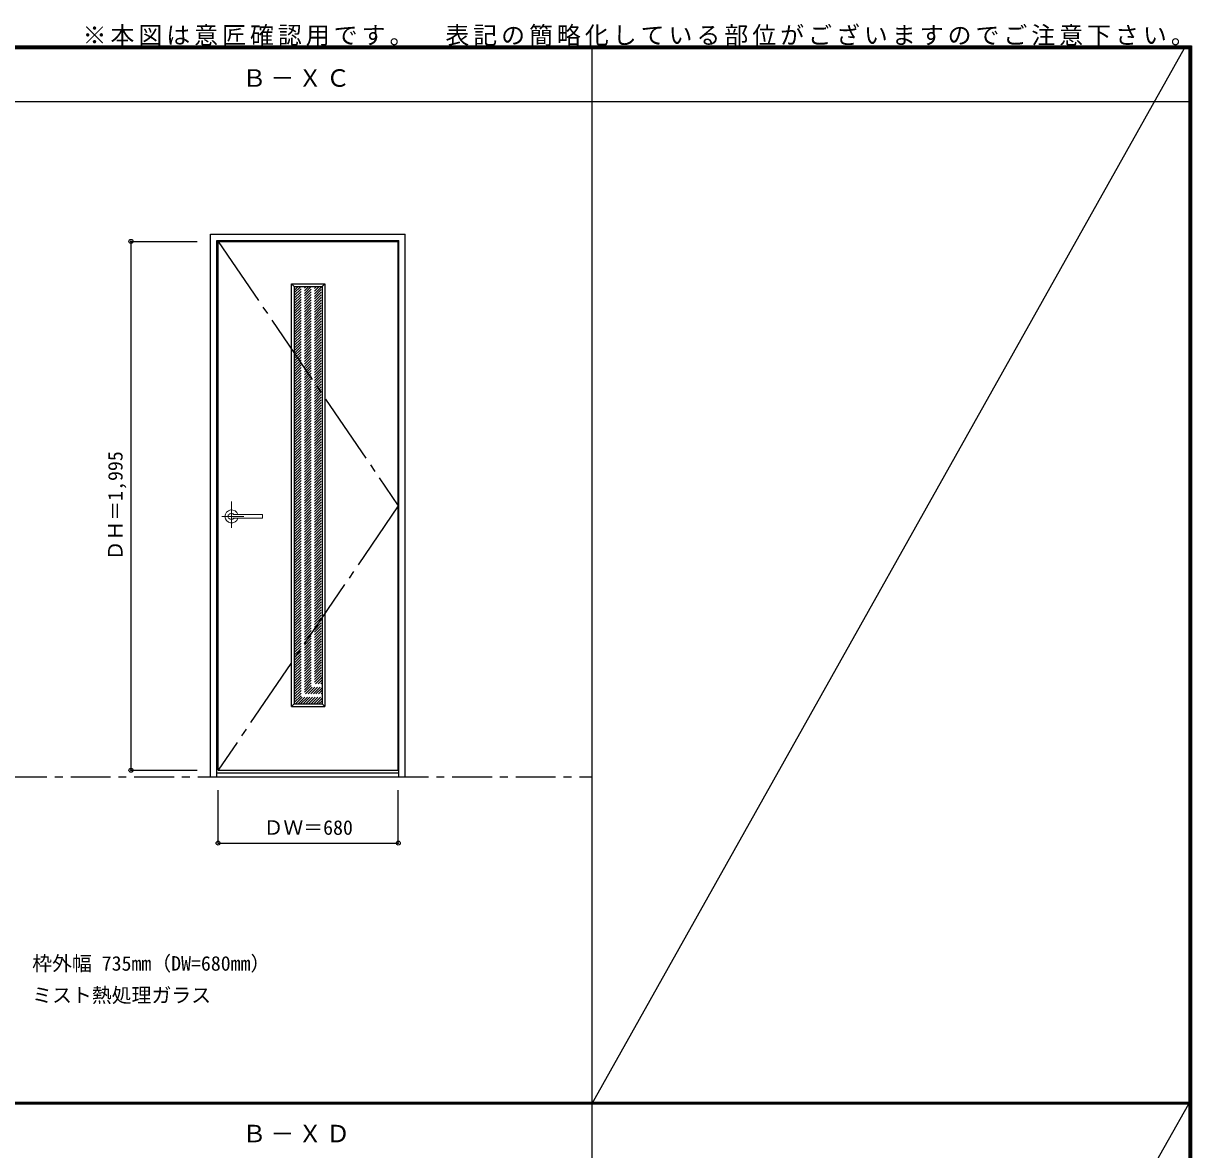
# Model space of a CAD drawing. Units: millimetres, scale not verified. Extents: x -6000 to 5700, y -4307 to 4260.
# Drawn here: x 1291 to 5700, y 12 to 4260 of the extents above; entities that cross this region are included whole.
import ezdxf
from ezdxf.enums import TextEntityAlignment as Align

# ---------------------------------------------------------------- set-up
doc = ezdxf.new("R2010")
doc.units = ezdxf.units.MM
doc.header["$LTSCALE"] = 30
doc.header["$PDMODE"] = 32
doc.header["$PDSIZE"] = 15
for name, pattern in [('CHAIN1', [8, 5, -1, 1, -1]), ('CHAIN2', [12, 9, -1, 1, -1]), ('DASHED1', [1.8, 1.2, -0.6])]:
    doc.linetypes.add(name, pattern=pattern)
for name, color, linetype in [('0-1_通り芯', 7, 'CHAIN1'), ('0-2_扉', 7, 'Continuous'), ('0-4_枠', 3, 'Continuous'), ('0-7', 7, 'CHAIN2'), ('0-A_文字', 7, 'Continuous'), ('0-B_寸法', 7, 'Continuous'), ('0-C_ハッチ', 4, 'DASHED1'), ('F-1_枠', 6, 'Continuous'), ('F-A_文字', 7, 'Continuous')]:
    doc.layers.add(name, color=color, linetype=linetype)
doc.layers.add('0-5_レバー', color=7, linetype='Continuous', lineweight=18)
doc.styles.add('ＭＳ ゴシック', font='')
doc.styles.get('ＭＳ ゴシック').set_extended_font_data('MS Gothic')

msp = doc.modelspace()

# ---------------------------------------------------------------- linework, layer by layer
at = {"layer": '0-1_通り芯'}
msp.add_line((-5490, 1418), (3436.4, 1418), dxfattribs=at)
at = {"layer": '0-2_扉', "color": 3}
for p, q in [((2026.4, 3438), (2706.4, 3438)), ((2026.4, 1443), (2026.4, 3438)), ((2706.4, 1443), (2706.4, 3438)), ((2313.9, 3268), (2418.9, 3268)), ((2418.9, 3268), (2418.9, 1693)), ((2026.4, 1443), (2706.4, 1443))]:
    msp.add_line(p, q, dxfattribs=at)
at = {"layer": '0-2_扉'}
for p, q in [((2303.9, 3278), (2313.9, 3268)), ((2303.9, 3278), (2428.9, 3278)), ((2303.9, 1683), (2303.9, 3278)), ((2428.9, 3278), (2418.9, 3268)), ((2428.9, 3278), (2428.9, 1683)), ((2313.9, 1693), (2303.9, 1683)), ((2303.9, 1683), (2428.9, 1683)), ((2418.9, 1693), (2428.9, 1683))]:
    msp.add_line(p, q, dxfattribs=at)
at = {"layer": '0-2_扉', "color": 3}
msp.add_lwpolyline([(2313.9, 3268), (2313.9, 1693), (2418.9, 1693)], dxfattribs=at)
at = {"layer": '0-4_枠'}
for p, q in [((1997.4, 3465), (2732.4, 3465)), ((1997.4, 1418), (1997.4, 3465)), ((2021.4, 3441), (2708.4, 3441)), ((2021.4, 1418), (2021.4, 3441)), ((2708.4, 1418), (2708.4, 3441)), ((2732.4, 1418), (2732.4, 3465)), ((1997.4, 1418), (2732.4, 1418)), ((2021.4, 1433), (2708.4, 1433))]:
    msp.add_line(p, q, dxfattribs=at)
at = {"layer": '0-5_レバー', "color": 4, "linetype": 'CHAIN1'}
for p, q in [((2076.9, 2456.96), (2076.9, 2357.11)), ((2123.7, 2400.5), (2040.68, 2400.5))]:
    msp.add_line(p, q, dxfattribs=at)
at = {"layer": '0-5_レバー'}
for q in [(2193.9, 2405.99), (2193.9, 2395)]:
    msp.add_line((2193.9, 2400.5), q, dxfattribs=at)
for points in [[(2086.86, 2407.49), (2086.09, 2408.28), (2084.12, 2409.65), (2081.88, 2410.66), (2079.44, 2411.29), (2076.9, 2411.5), (2074.36, 2411.29), (2071.93, 2410.66), (2069.68, 2409.65), (2067.71, 2408.28), (2066.09, 2406.61), (2064.89, 2404.71), (2064.15, 2402.65), (2063.9, 2400.5), (2064.15, 2398.35), (2064.89, 2396.29), (2066.09, 2394.39), (2067.71, 2392.72), (2069.68, 2391.35), (2071.93, 2390.34), (2074.36, 2389.71), (2076.9, 2389.5), (2079.44, 2389.71), (2081.88, 2390.34), (2084.12, 2391.35), (2086.09, 2392.72), (2086.86, 2393.51)], [(2192.4, 2407.5), (2182.67, 2407.5), (2172.49, 2407.5), (2162.89, 2407.5), (2153.9, 2407.5), (2145.49, 2407.5), (2137.68, 2407.5), (2130.86, 2407.5), (2124.56, 2407.5), (2118.8, 2407.5), (2113.55, 2407.5), (2108.76, 2407.5), (2104.11, 2407.5), (2099.9, 2407.5), (2096.15, 2407.5), (2094.15, 2407.5), (2092.3, 2407.5), (2090.29, 2407.49), (2087.88, 2407.49), (2086.39, 2407.49), (2084.85, 2407.49), (2083.33, 2407.49), (2082.23, 2407.49), (2081.77, 2407.49), (2081.77, 2407.48)], [(2081.92, 2393.51), (2082.05, 2393.51), (2082.49, 2393.51), (2083.21, 2393.51), (2084.23, 2393.51), (2085.49, 2393.51), (2086.84, 2393.51), (2089.7, 2393.51), (2092.68, 2393.5), (2095.7, 2393.5), (2098.74, 2393.5), (2101.81, 2393.5), (2104.89, 2393.5), (2108.89, 2393.5), (2113.3, 2393.5), (2118.27, 2393.5), (2123.8, 2393.5), (2129.89, 2393.5), (2136.54, 2393.5), (2143.75, 2393.5), (2152.34, 2393.5), (2161.6, 2393.5), (2171.54, 2393.5), (2182.15, 2393.5), (2192.4, 2393.5)], [(2192.4, 2407.5), (2183.32, 2407.5), (2182.92, 2407.5)]]:
    msp.add_lwpolyline(points, dxfattribs=at)
for centre, radius, start, end in [((2076.9, 2400.5), 24.55, 16.59952, 343.36736), ((2192.4, 2406), 1.5, 0.00847, 89.9163), ((2192.4, 2406), 1.5, 360, 90.17419), ((2192.4, 2395), 1.5, 270.16419, 0), ((2192.4, 2395), 1.5, 269.91059, 359.99153)]:
    msp.add_arc(centre, radius, start, end, dxfattribs=at)
at = {"layer": '0-7'}
for p, q in [((2026.4, 3438), (2706.4, 2440.5)), ((2706.4, 2440.5), (2026.4, 1443))]:
    msp.add_line(p, q, dxfattribs=at)
at = {"layer": '0-B_寸法', "color": 4}
for p, q in [((1697.4, 3438), (1947.4, 3438)), ((1697.4, 3438), (1697.4, 1443)), ((1697.4, 1443), (1947.4, 1443)), ((2026.4, 1168), (2026.4, 1368)), ((2706.4, 1168), (2706.4, 1368)), ((2026.4, 1168), (2706.4, 1168))]:
    msp.add_line(p, q, dxfattribs=at)
at = {"layer": '0-B_寸法'}
for p in [(1697.4, 3438), (1697.4, 1443), (2026.4, 1168), (2706.4, 1168)]:
    msp.add_point(p, dxfattribs=at)
at = {"layer": '0-C_ハッチ'}
for p, q in [((2313.9, 3164), (2417.9, 3268)), ((2313.9, 3173.9), (2408, 3268)), ((2313.9, 3183.8), (2398.1, 3268)), ((2313.9, 3193.7), (2388.2, 3268)), ((2313.9, 3203.6), (2378.3, 3268)), ((2313.9, 3213.5), (2368.4, 3268)), ((2313.9, 3223.4), (2358.5, 3268)), ((2313.9, 3233.3), (2348.6, 3268)), ((2313.9, 3243.2), (2338.7, 3268)), ((2313.9, 3253.1), (2328.81, 3268)), ((2313.9, 3263), (2318.91, 3268)), ((2313.9, 3154.1), (2418.9, 3259.1)), ((2313.9, 3144.2), (2418.9, 3249.2)), ((2313.9, 3134.3), (2418.9, 3239.3)), ((2313.9, 3124.4), (2418.9, 3229.4)), ((2313.9, 3114.5), (2418.9, 3219.5)), ((2313.9, 3104.6), (2418.9, 3209.6)), ((2313.9, 3094.7), (2418.9, 3199.7)), ((2313.9, 3084.8), (2418.9, 3189.8)), ((2313.9, 3074.9), (2418.9, 3179.9)), ((2313.9, 3065.01), (2418.9, 3170)), ((2313.9, 3055.11), (2418.9, 3160.11)), ((2313.9, 3045.21), (2418.9, 3150.21)), ((2313.9, 3035.31), (2418.9, 3140.31)), ((2313.9, 3025.41), (2418.9, 3130.41)), ((2313.9, 3015.51), (2418.9, 3120.51)), ((2313.9, 3005.61), (2418.9, 3110.61)), ((2313.9, 2995.71), (2418.9, 3100.71)), ((2313.9, 2985.81), (2418.9, 3090.81)), ((2313.9, 2975.91), (2418.9, 3080.91)), ((2313.9, 2966.01), (2418.9, 3071.01)), ((2313.9, 2956.11), (2418.9, 3061.11)), ((2313.9, 2946.21), (2418.9, 3051.21)), ((2313.9, 2936.31), (2418.9, 3041.31)), ((2313.9, 2926.41), (2418.9, 3031.41)), ((2313.9, 2916.51), (2418.9, 3021.51)), ((2313.9, 2906.61), (2418.9, 3011.61)), ((2313.9, 2896.71), (2418.9, 3001.71)), ((2313.9, 2886.81), (2418.9, 2991.81)), ((2313.9, 2876.91), (2418.9, 2981.91)), ((2313.9, 2867.02), (2418.9, 2972.02)), ((2313.9, 2857.12), (2418.9, 2962.12)), ((2313.9, 2847.22), (2418.9, 2952.22)), ((2313.9, 2837.32), (2418.9, 2942.32)), ((2313.9, 2827.42), (2418.9, 2932.42)), ((2313.9, 2817.52), (2418.9, 2922.52)), ((2313.9, 2807.62), (2418.9, 2912.62)), ((2313.9, 2797.72), (2418.9, 2902.72)), ((2313.9, 2787.82), (2418.9, 2892.82)), ((2313.9, 2777.92), (2418.9, 2882.92)), ((2313.9, 2768.02), (2418.9, 2873.02)), ((2313.9, 2758.12), (2418.9, 2863.12)), ((2313.9, 2748.22), (2418.9, 2853.22)), ((2313.9, 2738.32), (2418.9, 2843.32)), ((2313.9, 2728.42), (2418.9, 2833.42)), ((2313.9, 2718.52), (2418.9, 2823.52)), ((2313.9, 2708.62), (2418.9, 2813.62)), ((2313.9, 2698.72), (2418.9, 2803.72)), ((2313.9, 2688.82), (2418.9, 2793.82)), ((2313.9, 2678.92), (2418.9, 2783.92)), ((2313.9, 2669.03), (2418.9, 2774.03)), ((2313.9, 2659.13), (2418.9, 2764.13)), ((2313.9, 2649.23), (2418.9, 2754.23)), ((2313.9, 2639.33), (2418.9, 2744.33)), ((2313.9, 2629.43), (2418.9, 2734.43)), ((2313.9, 2619.53), (2418.9, 2724.53)), ((2313.9, 2609.63), (2418.9, 2714.63)), ((2313.9, 2599.73), (2418.9, 2704.73)), ((2313.9, 2589.83), (2418.9, 2694.83)), ((2313.9, 2579.93), (2418.9, 2684.93)), ((2313.9, 2570.03), (2418.9, 2675.03)), ((2313.9, 2560.13), (2418.9, 2665.13)), ((2313.9, 2550.23), (2418.9, 2655.23)), ((2313.9, 2540.33), (2418.9, 2645.33)), ((2313.9, 2530.43), (2418.9, 2635.43)), ((2313.9, 2520.53), (2418.9, 2625.53)), ((2313.9, 2510.63), (2418.9, 2615.63)), ((2313.9, 2500.73), (2418.9, 2605.73)), ((2313.9, 2490.83), (2418.9, 2595.83)), ((2313.9, 2480.94), (2418.9, 2585.93)), ((2313.9, 2471.04), (2418.9, 2576.04)), ((2313.9, 2461.14), (2418.9, 2566.14)), ((2313.9, 2451.24), (2418.9, 2556.24)), ((2313.9, 2441.34), (2418.9, 2546.34)), ((2313.9, 2431.44), (2418.9, 2536.44)), ((2313.9, 2421.54), (2418.9, 2526.54)), ((2313.9, 2411.64), (2418.9, 2516.64)), ((2313.9, 2401.74), (2418.9, 2506.74)), ((2313.9, 2391.84), (2418.9, 2496.84)), ((2313.9, 2381.94), (2418.9, 2486.94)), ((2313.9, 2372.04), (2418.9, 2477.04)), ((2313.9, 2362.14), (2418.9, 2467.14)), ((2313.9, 2352.24), (2418.9, 2457.24)), ((2313.9, 2342.34), (2418.9, 2447.34)), ((2313.9, 2332.44), (2418.9, 2437.44)), ((2313.9, 2322.54), (2418.9, 2427.54)), ((2313.9, 2312.64), (2418.9, 2417.64)), ((2313.9, 2302.74), (2418.9, 2407.74)), ((2313.9, 2292.84), (2418.9, 2397.84)), ((2313.9, 2282.95), (2418.9, 2387.94)), ((2313.9, 2273.05), (2418.9, 2378.05)), ((2313.9, 2263.15), (2418.9, 2368.15)), ((2313.9, 2253.25), (2418.9, 2358.25)), ((2313.9, 2243.35), (2418.9, 2348.35)), ((2313.9, 2233.45), (2418.9, 2338.45)), ((2313.9, 2223.55), (2418.9, 2328.55)), ((2313.9, 2213.65), (2418.9, 2318.65)), ((2313.9, 2203.75), (2418.9, 2308.75)), ((2313.9, 2193.85), (2418.9, 2298.85)), ((2313.9, 2183.95), (2418.9, 2288.95)), ((2313.9, 2174.05), (2418.9, 2279.05)), ((2313.9, 2164.15), (2418.9, 2269.15)), ((2313.9, 2154.25), (2418.9, 2259.25)), ((2313.9, 2144.35), (2418.9, 2249.35)), ((2313.9, 2134.45), (2418.9, 2239.45)), ((2313.9, 2124.55), (2418.9, 2229.55)), ((2313.9, 2114.65), (2418.9, 2219.65)), ((2313.9, 2104.75), (2418.9, 2209.75)), ((2313.9, 2094.85), (2418.9, 2199.85)), ((2313.9, 2084.96), (2418.9, 2189.95)), ((2313.9, 2075.06), (2418.9, 2180.06)), ((2313.9, 2065.16), (2418.9, 2170.16)), ((2313.9, 2055.26), (2418.9, 2160.26)), ((2313.9, 2045.36), (2418.9, 2150.36)), ((2313.9, 2035.46), (2418.9, 2140.46)), ((2313.9, 2025.56), (2418.9, 2130.56)), ((2313.9, 2015.66), (2418.9, 2120.66)), ((2313.9, 2005.76), (2418.9, 2110.76)), ((2313.9, 1995.86), (2418.9, 2100.86)), ((2313.9, 1985.96), (2418.9, 2090.96)), ((2313.9, 1976.06), (2418.9, 2081.06)), ((2313.9, 1966.16), (2418.9, 2071.16)), ((2313.9, 1956.26), (2418.9, 2061.26)), ((2313.9, 1946.36), (2418.9, 2051.36)), ((2313.9, 1936.46), (2418.9, 2041.46)), ((2313.9, 1926.56), (2418.9, 2031.56)), ((2313.9, 1916.66), (2418.9, 2021.66)), ((2313.9, 1906.76), (2418.9, 2011.76)), ((2313.9, 1896.86), (2418.9, 2001.86)), ((2313.9, 1886.97), (2418.9, 1991.97)), ((2313.9, 1877.07), (2418.9, 1982.07)), ((2313.9, 1867.17), (2418.9, 1972.17)), ((2313.9, 1857.27), (2418.9, 1962.27)), ((2313.9, 1847.37), (2418.9, 1952.37)), ((2313.9, 1837.47), (2418.9, 1942.47)), ((2313.9, 1827.57), (2418.9, 1932.57)), ((2313.9, 1817.67), (2418.9, 1922.67)), ((2313.9, 1807.77), (2418.9, 1912.77)), ((2313.9, 1797.87), (2418.9, 1902.87)), ((2313.9, 1787.97), (2418.9, 1892.97)), ((2313.9, 1778.07), (2418.9, 1883.07)), ((2313.9, 1768.17), (2418.9, 1873.17)), ((2313.9, 1758.27), (2418.9, 1863.27)), ((2313.9, 1748.37), (2418.9, 1853.37)), ((2313.9, 1738.47), (2418.9, 1843.47)), ((2313.9, 1728.57), (2418.9, 1833.57)), ((2313.9, 1718.67), (2418.9, 1823.67)), ((2313.9, 1708.77), (2418.9, 1813.77)), ((2313.9, 1698.87), (2418.9, 1803.87)), ((2317.93, 1693), (2418.9, 1793.98)), ((2327.83, 1693), (2418.9, 1784.08)), ((2337.72, 1693), (2418.9, 1774.18)), ((2347.62, 1693), (2418.9, 1764.28)), ((2357.52, 1693), (2418.9, 1754.38)), ((2367.42, 1693), (2418.9, 1744.48)), ((2377.32, 1693), (2418.9, 1734.58)), ((2387.22, 1693), (2418.9, 1724.68)), ((2397.12, 1693), (2418.9, 1714.78)), ((2407.02, 1693), (2418.9, 1704.88))]:
    msp.add_line(p, q, dxfattribs=at)
at = {"layer": 'F-1_枠'}
for p, q in [((-6000, 4175), (5700, 4175)), ((-6000, 4170), (5700, 4170)), ((-6000, 4165), (5700, 4165)), ((3436.4, 4175), (3436.4, -3790)), ((5690, 4175), (5690, -4205)), ((5695, 4175), (5695, -4205)), ((5700, 4175), (5700, -4205)), ((-6000, 3965), (5700, 3965)), ((-6000, 190.5), (5700, 190.5)), ((-6000, 187.5), (5700, 187.5)), ((-6000, 184.5), (5700, 184.5))]:
    msp.add_line(p, q, dxfattribs=at)
at = {"layer": 'F-A_文字'}
for p, q in [((5671.37, 4165), (3436.4, 184.5)), ((3436.4, -3790), (5690, 184.5))]:
    msp.add_line(p, q, dxfattribs=at)

# ---------------------------------------------------------------- texts
at = {"layer": '0-A_文字', "style": 'ＭＳ ゴシック'}
for s, p in [('枠外幅 735mm（DW=680mm）', (1324.8, 670.5)), ('ミスト熱処理ガラス', (1324.8, 550.5))]:
    msp.add_text(s, height=54.99, dxfattribs=at).set_placement(p, align=Align.BOTTOM_LEFT)
at = {"layer": '0-A_文字', "char_height": 65.98, "attachment_point": 7, "style": 'ＭＳ ゴシック'}
for s, insert in [('\\T1.17;※本図は意匠確認用です。\u3000表記の簡略化している部位がございますのでご注意下さい。', (1515, 4175)), ('\\T1.17;Ｂ－ＸＣ', (2118.1, 4020)), ('\\T1.17;Ｂ－ＸＤ', (2118.1, 39.5))]:
    msp.add_mtext(s, dxfattribs=dict(at, insert=insert))
at = {"layer": '0-B_寸法', "style": 'ＭＳ ゴシック'}
msp.add_text('ＤＨ＝1,995', height=54.99, rotation=90, dxfattribs=at).set_placement((1682.4, 2234.25), align=Align.BOTTOM_LEFT)
msp.add_text('ＤＷ＝680', height=54.99, dxfattribs=at).set_placement((2197.65, 1183), align=Align.BOTTOM_LEFT)

doc.saveas('drawing.dxf')
